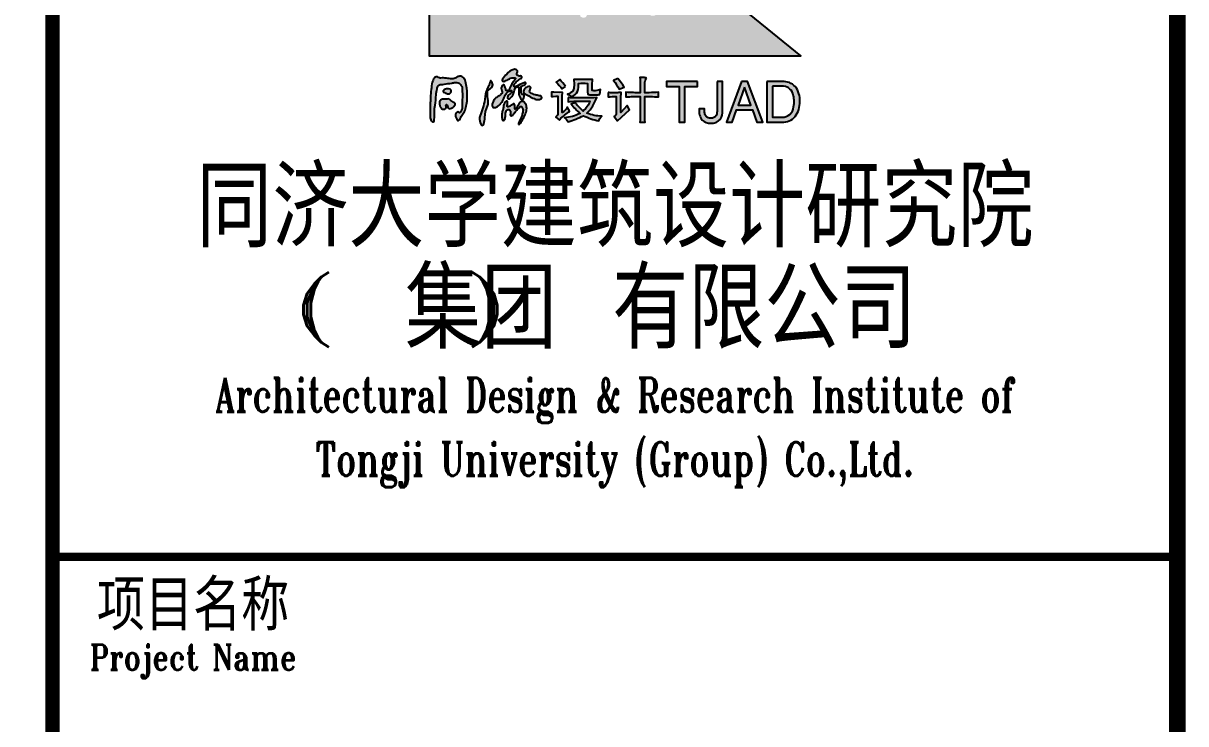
# Model space of a CAD drawing. Extents: x -345393 to -54719, y 203828 to 476815.
# Drawn here: x -223847 to -219713, y 241278 to 243769 of the extents above; entities that cross this region are included whole.
import ezdxf
from ezdxf.enums import TextEntityAlignment as Align

# ---------------------------------------------------------------- set-up
doc = ezdxf.new("R2010")
doc.units = 0
doc.header["$LTSCALE"] = 1000
doc.header["$MEASUREMENT"] = 0
doc.layers.get('0').update_dxf_attribs({"color": 252, "linetype": 'CONTINUOUS'})
doc.layers.add('图框', color=252, linetype='CONTINUOUS')
doc.styles.add('TKZ1_tjhts.shx', font='tjromant.shx', dxfattribs={"bigfont": 'tjhts.shx'})
doc.styles.add('TKZ2_tjkts.shx', font='tjromant.shx', dxfattribs={"bigfont": 'tjkts.shx'})

# ---------------------------------------------------------------- blocks, each defined once
blk = doc.blocks.new('TJAD_TK_LOGO')
at = {"layer": '图框'}
blk.add_hatch(color=256, dxfattribs=at).paths.add_polyline_path([(0.3088, 0.2387, -0.055111), (0.2978, 0.218, -0.399817), (0.2889, 0.2131, -0.15154), (0.2813, 0.2164, -0.301448), (0.2805, 0.2256, 0.010306), (0.2893, 0.248, -0.01851), (0.2158, 0.3296, -0.103184), (0.1567, 0.4231, -0.120959), (0.1559, 0.5005, 0.063512), (0.1683, 0.6375, 0.024265), (0.1633, 0.7157, -0.039016), (0.1589, 0.7586, -0.148803), (0.1672, 0.7952, -0.063522), (0.1899, 0.8185, -0.021561), (0.1991, 0.8269), (0, 0.9887), (0, 0.0136), (1.2, 0.0136), (0.9015, 0.2562, -0.02734), (0.8698, 0.2318, -0.056811), (0.8015, 0.1955, -0.043653), (0.7428, 0.1781, 0.070224), (0.7398, 0.1676, -0.155586), (0.7336, 0.1464, -0.268078), (0.7145, 0.1445, 0.046034), (0.7138, 0.1514, -0.10837), (0.7157, 0.158, 0.067272), (0.7193, 0.1723, 0.007869), (0.606, 0.1714, -0.018474), (0.519, 0.1742, 0.089356), (0.5135, 0.1595, -0.084297), (0.509, 0.1441, -0.378712), (0.4979, 0.1366, -0.129516), (0.4872, 0.1418, 0.010082), (0.4893, 0.1483, -0.06366), (0.4927, 0.1585, -0.047427), (0.496, 0.17, 0.412458), (0.4928, 0.175, 0.04646), (0.4591, 0.1791, -0.083304), (0.3984, 0.1918, -0.056916)])
h = blk.add_hatch(color=256, dxfattribs=at)
h.paths.add_polyline_path([(0.1087, -0.0549, 0.215782), (0.0955, -0.0527, 0.067417), (0.0878, -0.0572, -0.168397), (0.0723, -0.0608, -0.018722), (0.0557, -0.0587, 0.069135), (0.0371, -0.0584, -0.211583), (0.0322, -0.0571, 0.012327), (0.0271, -0.0542, 0.18165), (0.0227, -0.0546, 0.234564), (0.0145, -0.0607, 0.06939), (0.0092, -0.0773, 0.040114), (0.004, -0.1264, 0.00862), (0.0038, -0.1509, 0.034302), (0.0033, -0.1865, 0.240525), (0.0113, -0.1992, 0.151405), (0.014, -0.1995, 0.254247), (0.0165, -0.1924, 0.038225), (0.0174, -0.1663, -0.061608), (0.0194, -0.1463, 0.026815), (0.0223, -0.1127, -0.054652), (0.0257, -0.0929, -0.028262), (0.0289, -0.0835, -0.253686), (0.0385, -0.0789, 0.007206), (0.0489, -0.0782, -0.006599), (0.0729, -0.0746, 0.009999), (0.0841, -0.0723, -0.062381), (0.0934, -0.0735, -0.15567), (0.0993, -0.0771, -0.051163), (0.1052, -0.0853, -0.102101), (0.1065, -0.0911, -0.03095), (0.1072, -0.1291, 0.010088), (0.1069, -0.1503, -0.131285), (0.1038, -0.1627, -0.019629), (0.1006, -0.1683, -0.485137), (0.0962, -0.1696, 0.001583), (0.093, -0.1677, 0.165296), (0.0875, -0.1704, 0.24859), (0.0847, -0.1785, 0.066176), (0.0882, -0.1886, 0.038595), (0.0909, -0.1945, 0.378365), (0.0951, -0.1957, 0.077759), (0.1038, -0.1826, 0.016012), (0.1121, -0.17, 0.054651), (0.1183, -0.1552, 0.087206), (0.1231, -0.1116, 0.064902), (0.1173, -0.0684, 0.144064)])
h.paths.add_polyline_path([(0.0629, -0.0931), (0.0559, -0.0934), (0.0526, -0.0942), (0.0487, -0.0957), (0.0473, -0.0971), (0.0457, -0.0999, 0.333571), (0.0462, -0.1038, 0.045952), (0.0523, -0.1067, 0.064784), (0.0622, -0.1092, 0.210865), (0.0684, -0.1072, 0.127927), (0.0706, -0.102, 0.211886), (0.0696, -0.0958, 0.12013), (0.0674, -0.0941)], flags=17)
h.paths.add_polyline_path([(0.058, -0.146, -0.039434), (0.0609, -0.152, 0.054133), (0.0642, -0.1578, 0.123184), (0.0796, -0.1504, 0.140353), (0.0842, -0.1429, 0.284617), (0.0828, -0.1391, -0.012464), (0.0763, -0.135, 0.016141), (0.0639, -0.1258, -0.029736), (0.0406, -0.1269, -0.149024), (0.0367, -0.13, 0.190304), (0.0335, -0.134, 0.089845), (0.0332, -0.143, 0.171078), (0.0413, -0.1572, 0.249801), (0.0503, -0.1586, 0.378768), (0.055, -0.1529, 0.031236), (0.054, -0.1458), (0.0561, -0.1439)], flags=17)
h.paths.add_polyline_path([(0.1936, -0.0808, -0.130766), (0.1929, -0.0832, -0.049), (0.1889, -0.0904, 0.175351), (0.1867, -0.0955, 0.389375), (0.1886, -0.0971, 0.146359), (0.1966, -0.0935, 0.079034), (0.2024, -0.0886, 0.101244), (0.205, -0.0836, 0.132531), (0.2051, -0.0769, 0.067751), (0.2031, -0.0722, 0.050259), (0.1996, -0.0676, 0.454265), (0.198, -0.0678, 0.06765), (0.196, -0.0731, 0.007561)])
h.paths.add_polyline_path([(0.189, -0.104, 0.313541), (0.1862, -0.1002, 0.335576), (0.1832, -0.1018, 0.015792), (0.1784, -0.1349, -0.057755), (0.1712, -0.1608, 0.000363), (0.1628, -0.1859, 0.094511), (0.1671, -0.2072, 0.230423), (0.1705, -0.2113, 0.369117), (0.1764, -0.2058, 0.039319), (0.18, -0.1854, -0.109188), (0.1887, -0.1489, 0.00425), (0.1908, -0.1434, 0.032369), (0.1887, -0.118, -0.025515)])
h.paths.add_polyline_path([(0.251, -0.0452, 0.093827), (0.2363, -0.0633, 0.302072), (0.2373, -0.0679, 0.296548), (0.2444, -0.0681, 0.04254), (0.259, -0.0604, -0.129019), (0.2753, -0.0571, -0.117204), (0.2785, -0.0581, -0.328405), (0.2786, -0.0608, -0.051459), (0.2703, -0.0723, 0.085646), (0.2604, -0.09, 0.031903), (0.2597, -0.0932, -0.315533), (0.2562, -0.0979, -0.134544), (0.2509, -0.099, -0.408117), (0.2479, -0.0961, 0.035639), (0.2445, -0.0851, 0.084333), (0.2416, -0.0806, 0.358627), (0.239, -0.0802, 0.227473), (0.2329, -0.092, 0.148882), (0.235, -0.0994, -0.254787), (0.2358, -0.1059, -0.110418), (0.229, -0.1131, -0.032156), (0.2173, -0.1207, 0.122106), (0.2102, -0.1279, 0.074479), (0.2035, -0.1443, 0.233421), (0.2058, -0.152, 0.316166), (0.2167, -0.1523, 0.122903), (0.2315, -0.1397, 0.056501), (0.2413, -0.1246, -0.025506), (0.2474, -0.11, -0.174643), (0.2597, -0.1006, 0.004602), (0.2657, -0.0979, -0.251477), (0.2643, -0.107, -0.130218), (0.2586, -0.1116, 0.16089), (0.2539, -0.1165, 0.172735), (0.253, -0.123, 0.448793), (0.2607, -0.1246, 0.141971), (0.272, -0.1086, 0.057248), (0.2765, -0.0945, -0.334885), (0.2836, -0.0873, -0.076773), (0.2877, -0.0871, -0.545841), (0.2894, -0.0894, -0.008092), (0.2895, -0.1045, 0.139136), (0.2949, -0.1235, 0.144746), (0.301, -0.1277, 0.355116), (0.3041, -0.1263, 0.046986), (0.3064, -0.118, 0.052614), (0.3072, -0.1148, 0.237681), (0.3057, -0.1128, 0.025436), (0.3015, -0.1114, -0.354836), (0.298, -0.1075, -0.049448), (0.2968, -0.0935, -0.035628), (0.2969, -0.0883, -0.387964), (0.3001, -0.084, -0.009611), (0.3071, -0.0814, 0.187317), (0.3113, -0.0778, 0.232403), (0.3115, -0.0721, 0.143525), (0.3105, -0.0719, 0.022411), (0.2879, -0.0821, -0.00319), (0.2795, -0.086, -0.206179), (0.276, -0.0863, -0.165764), (0.2735, -0.0838, -0.217969), (0.274, -0.0802, -0.110096), (0.2841, -0.0684, -0.031862), (0.2964, -0.0594, 0.078929), (0.2994, -0.0567, 0.264707), (0.2996, -0.0548, 0.034215), (0.298, -0.0525, 0.174735), (0.2957, -0.0516, 0.001752), (0.2917, -0.0518, -0.177458), (0.2867, -0.0505, -0.140307), (0.2831, -0.0469, -0.275752), (0.2842, -0.0412, 0.167681), (0.2852, -0.035, 0.301407), (0.2787, -0.0302, 0.08311), (0.273, -0.0304, 0.130737)])
h.paths.add_polyline_path([(0.3265, -0.1185, 0.027579), (0.3434, -0.1267, 0.154526), (0.3537, -0.1275, 0.082415), (0.3631, -0.1246, 0.312986), (0.3634, -0.1187, 0.221824), (0.3602, -0.1161, 0.031656), (0.355, -0.1158, -0.00721), (0.3422, -0.1122, -0.071904), (0.3274, -0.106, -0.267193), (0.324, -0.1005, -0.023267), (0.3278, -0.0922, 0.395574), (0.3247, -0.0851, 0.188464), (0.3166, -0.0869, 0.051998), (0.3107, -0.0902, 0.108508), (0.3062, -0.0972, 0.200123), (0.3045, -0.1041, 0.191616), (0.3078, -0.1086, -0.01282)])
h.paths.add_polyline_path([(0.3061, -0.1345, 0.188222), (0.2987, -0.1344, 0.20573), (0.2909, -0.1393, 0.018376), (0.2852, -0.1492, -0.117409), (0.2773, -0.1592, -0.060927), (0.2765, -0.1465, 0.215117), (0.2745, -0.1419, 0.470033), (0.2699, -0.1433, -0.045545), (0.2616, -0.1486, -0.074224), (0.2553, -0.1514, -0.568137), (0.252, -0.1485, -0.07678), (0.2526, -0.1441, 0.100197), (0.2529, -0.1346, 0.387299), (0.2502, -0.1327, 0.118665), (0.2478, -0.1338, 0.185429), (0.2406, -0.1469, -0.018374), (0.2387, -0.1583, 0.026924), (0.2355, -0.1694, -0.013447), (0.2349, -0.18, 0.097057), (0.2361, -0.1921, 0.277047), (0.2398, -0.1951, 0.192921), (0.2429, -0.1932, 0.125735), (0.2464, -0.1796, -0.084178), (0.2486, -0.1648, -0.292454), (0.2566, -0.1598, -0.427415), (0.2627, -0.1662, -0.039723), (0.2621, -0.1773, 0.744354), (0.2674, -0.1794, 0.173973), (0.2753, -0.1721, -0.079593), (0.2831, -0.1615, 0.037997), (0.2923, -0.1518, -0.536451), (0.3002, -0.1519, -0.220641), (0.3027, -0.1657, -0.033334), (0.3, -0.1785, -0.02197), (0.2922, -0.1962, -0.036413), (0.288, -0.2042, 0.059035), (0.2879, -0.2046, 0.221247), (0.2894, -0.2077, 0.229092), (0.2907, -0.2079, 0.104052), (0.2938, -0.2056, 0.039622), (0.3034, -0.1893, 0.031663), (0.3116, -0.1728, 0.083922), (0.3151, -0.1559, 0.095464), (0.3114, -0.1418, 0.118136)])
h.paths.add_polyline_path([(0.4291, -0.0935), (0.4405, -0.0853, 0.028783), (0.4221, -0.0627), (0.4102, -0.0715, -0.06685)])
h.paths.add_polyline_path([(0.4215, -0.1047), (0.4022, -0.1042), (0.3969, -0.1036), (0.3948, -0.1036), (0.3948, -0.1181), (0.4007, -0.1176), (0.4092, -0.1169), (0.4158, -0.1168), (0.4158, -0.1709, -0.223037), (0.4102, -0.1829, -0.003297), (0.4095, -0.1842), (0.42, -0.1936, 0.201777), (0.4221, -0.1917, -0.033526), (0.4536, -0.1659, -0.02738), (0.4473, -0.1527, -0.067274), (0.4298, -0.1697, -0.004515), (0.43, -0.112, -0.051491), (0.4312, -0.1036)])
h.paths.add_polyline_path([(0.4681, -0.0776), (0.4676, -0.0915, -0.202539), (0.4614, -0.1024, -0.066868), (0.4473, -0.1105, -0.101276), (0.4613, -0.1193, 0.145344), (0.4788, -0.1017, 0.140249), (0.4824, -0.0753, -0.003162), (0.5118, -0.0753, -0.016144), (0.5113, -0.0906, 0.052901), (0.5122, -0.1087, 0.214665), (0.5146, -0.1118, 0.093296), (0.5153, -0.1118, 0.137117), (0.5238, -0.1126, 0.000424), (0.5373, -0.1123, 0.022294), (0.5517, -0.1112), (0.5538, -0.0948), (0.5502, -0.0961), (0.5458, -0.0974), (0.5419, -0.0985), (0.5363, -0.0994), (0.5323, -0.0995), (0.5266, -0.0985), (0.5261, -0.0963), (0.5266, -0.0805), (0.5279, -0.0627), (0.5208, -0.0631), (0.5109, -0.0633), (0.4981, -0.0633), (0.4859, -0.0633), (0.4771, -0.0632), (0.4669, -0.0627)])
h.paths.add_polyline_path([(0.5056, -0.1225, -0.002263), (0.4652, -0.1224, -0.028919), (0.4487, -0.1207), (0.4487, -0.1351), (0.4568, -0.134), (0.467, -0.1332, -0.001197), (0.5012, -0.1332, 0.000411), (0.5195, -0.1332, -0.117897), (0.4977, -0.1647, -0.081518), (0.4732, -0.1382), (0.4592, -0.142, 0.067412), (0.4873, -0.1722, -0.099344), (0.4368, -0.1867, -0.117302), (0.4487, -0.1993, 0.051291), (0.4985, -0.1798, 0.052048), (0.5475, -0.1968, -0.102524), (0.5573, -0.1817, -0.086164), (0.5097, -0.1716, 0.112398), (0.5412, -0.1212, -0.018709)])
h.paths.add_polyline_path([(0.6036, -0.1181), (0.6036, -0.1747, -0.094232), (0.598, -0.1829), (0.6085, -0.1968), (0.647, -0.1609), (0.64, -0.147), (0.619, -0.1691), (0.619, -0.1241, -0.058001), (0.6207, -0.1057, 0.319569), (0.6199, -0.1049, 0.045142), (0.6064, -0.1062, 0.020451), (0.5944, -0.1061, -0.034776), (0.5777, -0.1049), (0.5777, -0.1193, -0.030546)])
h.paths.add_polyline_path([(0.6099, -0.0601), (0.5952, -0.0664, -0.049542), (0.6141, -0.0941), (0.6302, -0.0872, 0.030356)])
h.paths.add_polyline_path([(0.6595, -0.1054, -0.019379), (0.6351, -0.1042), (0.6351, -0.1193, -0.02608), (0.6603, -0.1181), (0.682, -0.1181), (0.682, -0.1729, -0.021278), (0.6806, -0.2012), (0.6974, -0.2012, -0.017067), (0.6967, -0.1716), (0.6967, -0.1181), (0.7148, -0.1181, -0.024313), (0.7409, -0.1193), (0.7409, -0.1042, -0.018656), (0.7103, -0.1055), (0.6967, -0.1055), (0.6967, -0.0765, -0.143011), (0.7016, -0.0589, 0.162811), (0.697, -0.0572, 0.035376), (0.6847, -0.0564, 0.004148), (0.6806, -0.0564, -0.046173), (0.6819, -0.0675, -0.00345), (0.682, -0.1055, -0.001359)])
h.paths.add_polyline_path([(0.7665, -0.0695), (0.7665, -0.0854), (0.8078, -0.0854), (0.8078, -0.2004), (0.8257, -0.2004), (0.8257, -0.0854), (0.867, -0.0854), (0.867, -0.0695)])
h.paths.add_polyline_path([(0.9301, -0.1569, -0.040499), (0.9291, -0.1744, -0.3078), (0.915, -0.1875, -0.189438), (0.8973, -0.1845, -0.186489), (0.89, -0.1721, -0.07743), (0.8894, -0.158), (0.8723, -0.158, 0.198241), (0.8816, -0.1938, 0.214326), (0.9098, -0.2039, 0.249549), (0.9415, -0.1907, 0.135294), (0.948, -0.1641), (0.948, -0.0695), (0.9301, -0.0695)])
h.paths.add_polyline_path([(1.0285, -0.0695), (1.0088, -0.0695), (0.9602, -0.2004), (0.9786, -0.2004), (0.9926, -0.1613), (1.0441, -0.1613), (1.0579, -0.2004), (1.0772, -0.2004)])
h.paths.add_polyline_path([(1.0186, -0.0882), (1.0389, -0.146), (0.9981, -0.146)], flags=16)
h.paths.add_polyline_path([(1.0908, -0.0695), (1.0908, -0.2004), (1.1399, -0.2004, 0.229129), (1.182, -0.1827, 0.179316), (1.1971, -0.1343, 0.181564), (1.1826, -0.0858, 0.220204), (1.1406, -0.0695)])
h.paths.add_polyline_path([(1.1086, -0.0846), (1.1391, -0.0846, -0.337188), (1.1746, -0.1078, -0.124189), (1.1773, -0.1517, -0.40123), (1.1391, -0.1844), (1.1086, -0.1844)], flags=16)
for points in [[(0, 0.9887), (0, 0.0136), (1.2, 0.0136)], [(0.867, -0.0695), (0.7665, -0.0695), (0.7665, -0.0854), (0.8078, -0.0854), (0.8078, -0.2004), (0.8257, -0.2004), (0.8257, -0.0854), (0.867, -0.0854)], [(1.0088, -0.0695), (0.9602, -0.2004), (0.9786, -0.2004), (0.9926, -0.1613), (1.0441, -0.1613), (1.0579, -0.2004), (1.0772, -0.2004), (1.0285, -0.0695)], [(1.0186, -0.0882), (0.9981, -0.146), (1.0389, -0.146)]]:
    blk.add_lwpolyline(points, close=True, dxfattribs=at)
for points in [[(0.273, -0.0304, 0.130737), (0.251, -0.0452, 0.088699), (0.2369, -0.0622, 0.387064), (0.2373, -0.0679, 0.296548), (0.2444, -0.0681, 0.04254), (0.259, -0.0604, -0.129019), (0.2753, -0.0571, -0.117204), (0.2785, -0.0581, -0.328405), (0.2786, -0.0608, -0.051459), (0.2703, -0.0723, 0.085646), (0.2604, -0.09, 0.042347), (0.2595, -0.0943, -0.257362), (0.2562, -0.0979, -0.134544), (0.2509, -0.099, -0.408117), (0.2479, -0.0961, 0.033303), (0.2447, -0.0858, 0.096312), (0.2416, -0.0806, 0.428215), (0.2386, -0.0805, 0.197066), (0.233, -0.0907, 0.173607), (0.235, -0.0994, -0.254787), (0.2358, -0.1059, -0.110418), (0.229, -0.1131, -0.032156), (0.2173, -0.1207, 0.123756), (0.2101, -0.1281, 0.067355), (0.2039, -0.1428, 0.278531), (0.2058, -0.152, 0.316166), (0.2167, -0.1523, 0.122903), (0.2315, -0.1397, 0.056501), (0.2413, -0.1246, -0.025506), (0.2474, -0.11, -0.174643), (0.2597, -0.1006, 0.004602), (0.2657, -0.0979, -0.251477), (0.2643, -0.107, -0.130218), (0.2586, -0.1116, 0.16089), (0.2539, -0.1165, 0.172735), (0.253, -0.123, 0.448793), (0.2607, -0.1246, 0.141971), (0.272, -0.1086, 0.060529), (0.2766, -0.0936, -0.306995), (0.2836, -0.0873, -0.076773), (0.2877, -0.0871, -0.332365), (0.2894, -0.0882, -0.00874), (0.2895, -0.1045, 0.139136), (0.2949, -0.1235, 0.144746), (0.301, -0.1277, 0.411443), (0.3043, -0.1258, 0.044065), (0.3064, -0.118, 0.052614), (0.3072, -0.1148, 0.288852), (0.3052, -0.1126, 0.027434), (0.3007, -0.1112, -0.22073), (0.2982, -0.1087, -0.053716), (0.2968, -0.0935, -0.048058), (0.2971, -0.0866, -0.264203), (0.3001, -0.084, -0.009366), (0.3069, -0.0815, 0.189138), (0.3112, -0.0779, 0.23794), (0.3115, -0.0721, 0.298753), (0.3095, -0.0723, 0.021447), (0.2879, -0.0821, -0.00319), (0.2795, -0.086, -0.206179), (0.276, -0.0863, -0.165764), (0.2735, -0.0838, -0.217969), (0.274, -0.0802, -0.110096), (0.2841, -0.0684, -0.031862), (0.2964, -0.0594, 0.078929), (0.2994, -0.0567, 0.347861), (0.2993, -0.0542, 0.026782), (0.298, -0.0525, 0.206765), (0.2952, -0.0516, 0.001894), (0.291, -0.0518, -0.151169), (0.2867, -0.0505, -0.140307), (0.2831, -0.0469, -0.275752), (0.2842, -0.0412, 0.167681), (0.2852, -0.035, 0.301407), (0.2787, -0.0302, 0.08311)], [(0.0841, -0.0723, -0.064608), (0.0938, -0.0736, -0.148081), (0.0993, -0.0771, -0.051163), (0.1052, -0.0853, -0.102101), (0.1065, -0.0911, -0.03095), (0.1072, -0.1291, 0.010316), (0.1069, -0.1508, -0.114991), (0.1044, -0.1617, -0.026322), (0.0999, -0.1693, -0.36855), (0.0962, -0.1696, 0.001583), (0.093, -0.1677, 0.165296), (0.0875, -0.1704, 0.284311), (0.085, -0.1796, 0.058684), (0.0882, -0.1886, 0.035482), (0.0906, -0.194, 0.42388), (0.0951, -0.1957, 0.077759), (0.1038, -0.1826, 0.016012), (0.1121, -0.17, 0.060529), (0.1188, -0.1536, 0.083781), (0.1231, -0.1116, 0.063229), (0.1176, -0.0695, 0.154163), (0.1087, -0.0549, 0.215782), (0.0955, -0.0527, 0.067417), (0.0878, -0.0572, -0.15511), (0.0736, -0.0609, -0.020128), (0.0557, -0.0587, 0.069135), (0.0371, -0.0584, -0.152007), (0.0334, -0.0579, 0.015393), (0.0271, -0.0542, 0.18165), (0.0227, -0.0546, 0.24442), (0.0143, -0.0611, 0.067673), (0.0092, -0.0773, 0.040114), (0.004, -0.1264, 0.00862), (0.0038, -0.1509, 0.034302), (0.0033, -0.1865, 0.219688), (0.0102, -0.1985, 0.224662), (0.014, -0.1995, 0.254247), (0.0165, -0.1924, 0.038225), (0.0174, -0.1663, -0.061608), (0.0194, -0.1463, 0.026815), (0.0223, -0.1127, -0.054652), (0.0257, -0.0929, -0.028262), (0.0289, -0.0835, -0.253686), (0.0385, -0.0789, 0.007206), (0.0489, -0.0782, -0.006599), (0.0729, -0.0746, 0.009999)], [(0.5517, -0.1112), (0.5538, -0.0948), (0.5502, -0.0961), (0.5458, -0.0974), (0.5419, -0.0985), (0.5363, -0.0994), (0.5323, -0.0995), (0.5283, -0.0988), (0.5265, -0.0979), (0.5263, -0.0971), (0.5261, -0.0954), (0.5266, -0.0805), (0.5279, -0.0627), (0.5208, -0.0631), (0.5109, -0.0633), (0.4981, -0.0633), (0.4859, -0.0633), (0.4771, -0.0632), (0.4669, -0.0627), (0.4681, -0.0776), (0.4676, -0.0915, -0.202539), (0.4614, -0.1024, -0.066868), (0.4473, -0.1105, -0.101276), (0.4613, -0.1193, 0.145344), (0.4788, -0.1017, 0.140249), (0.4824, -0.0753, -0.003162), (0.5118, -0.0753), (0.5118, -0.0753, -0.016144), (0.5113, -0.0906, 0.050777), (0.5121, -0.108, 0.255064), (0.5146, -0.1118, 0.093296), (0.5153, -0.1118, 0.137117), (0.5238, -0.1126, 0.000424), (0.5373, -0.1123, 0.022294)], [(0.9301, -0.0695), (0.9301, -0.1569, -0.040499), (0.9291, -0.1744, -0.3078), (0.915, -0.1875, -0.189438), (0.8973, -0.1845, -0.186489), (0.89, -0.1721, -0.07743), (0.8894, -0.158), (0.8723, -0.158, 0.198241), (0.8816, -0.1938, 0.214326), (0.9098, -0.2039, 0.249549), (0.9415, -0.1907, 0.135294), (0.948, -0.1641), (0.948, -0.0695)], [(1.0908, -0.0695), (1.0908, -0.2004), (1.1399, -0.2004, 0.229129), (1.182, -0.1827, 0.179316), (1.1971, -0.1343, 0.181564), (1.1826, -0.0858, 0.220204), (1.1406, -0.0695)], [(0.5777, -0.1049), (0.5777, -0.1193, -0.030546), (0.6036, -0.1181), (0.6036, -0.1747, -0.094232), (0.598, -0.1829), (0.6085, -0.1968), (0.647, -0.1609), (0.64, -0.147), (0.619, -0.1691), (0.619, -0.1241, -0.055814), (0.6205, -0.1063, 0.652499), (0.6196, -0.1049, 0.044194), (0.6064, -0.1062, 0.020451), (0.5944, -0.1061, -0.034776)], [(1.1086, -0.0846), (1.1086, -0.1844), (1.1391, -0.1844, 0.40123), (1.1773, -0.1517, 0.124189), (1.1746, -0.1078, 0.337188), (1.1391, -0.0846)]]:
    blk.add_lwpolyline(points, format="xyb", close=True, dxfattribs=at)
for points in [[(0.1979, -0.068, 0.064778), (0.196, -0.0731, 0.007561), (0.1936, -0.0808, -0.130766), (0.1929, -0.0832, -0.049), (0.1889, -0.0904, 0.145283), (0.1868, -0.0946, 0.551757), (0.1886, -0.0971, 0.146359), (0.1966, -0.0935, 0.079034), (0.2024, -0.0886, 0.101244), (0.205, -0.0836, 0.132531), (0.2051, -0.0769, 0.09128), (0.2022, -0.0707, 0.033188), (0.1998, -0.0677, 0.58845), (0.1979, -0.068, 1.283189)], [(0.4405, -0.0853, 0.028783), (0.4221, -0.0627), (0.4102, -0.0715, -0.06685), (0.4291, -0.0935), (0.4405, -0.0853)], [(0.6099, -0.0601), (0.5952, -0.0664, -0.049542), (0.6141, -0.0941), (0.6302, -0.0872, 0.030356), (0.6099, -0.0601, -0.367543)], [(0.7016, -0.0589, 0.162811), (0.697, -0.0572, 0.035376), (0.6847, -0.0564, 0.004148), (0.6806, -0.0564, -0.046173), (0.6819, -0.0675, -0.00345), (0.682, -0.1055, -0.001359), (0.6595, -0.1054, -0.019379), (0.6351, -0.1042), (0.6351, -0.1193, -0.02608), (0.6603, -0.1181), (0.682, -0.1181), (0.682, -0.1729, -0.021278), (0.6806, -0.2012), (0.6974, -0.2012, -0.017067), (0.6967, -0.1716), (0.6967, -0.1181), (0.7151, -0.1181, -0.024106), (0.7409, -0.1193), (0.7409, -0.1042, -0.018656), (0.7103, -0.1055), (0.6967, -0.1055), (0.6967, -0.0765, -0.143011), (0.7016, -0.0589, -0.556347)], [(0.0674, -0.0941), (0.0629, -0.0931), (0.0559, -0.0934), (0.0526, -0.0942), (0.0487, -0.0957), (0.0473, -0.0971), (0.0457, -0.0999), (0.0457, -0.0999, 0.333571), (0.0462, -0.1038, 0.045952), (0.0523, -0.1067, 0.064784), (0.0622, -0.1092, 0.210865), (0.0684, -0.1072, 0.127927), (0.0706, -0.102, 0.211886), (0.0696, -0.0958, 0.12013), (0.0674, -0.0941, 0.205248)], [(0.1832, -0.1018, 0.015792), (0.1784, -0.1349, -0.057755), (0.1712, -0.1608, 0.000363), (0.1628, -0.1859, 0.094511), (0.1671, -0.2072, 0.230423), (0.1705, -0.2113, 0.369117), (0.1764, -0.2058, 0.039319), (0.18, -0.1854, -0.109188), (0.1887, -0.1489, 0.00425), (0.1908, -0.1434, 0.032369), (0.1887, -0.118, -0.024093), (0.189, -0.1048, 0.365167), (0.1862, -0.1002, 0.335576), (0.1832, -0.1018, -4.82272)], [(0.324, -0.1005, -0.023267), (0.3278, -0.0922, 0.395574), (0.3247, -0.0851, 0.188464), (0.3166, -0.0869, 0.051998), (0.3107, -0.0902, 0.108508), (0.3062, -0.0972, 0.200123), (0.3045, -0.1041, 0.239968), (0.3091, -0.1093, -0.011966), (0.3265, -0.1185, 0.026796), (0.3429, -0.1265, 0.16248), (0.3537, -0.1275, 0.082415), (0.3631, -0.1246, 0.312986), (0.3634, -0.1187, 0.221824), (0.3602, -0.1161, 0.031656), (0.355, -0.1158, -0.00721), (0.3422, -0.1122, -0.071904), (0.3274, -0.106, -0.267193), (0.324, -0.1005, -1.034673)], [(0.4312, -0.1036), (0.4215, -0.1047), (0.4022, -0.1042), (0.3969, -0.1036), (0.3948, -0.1036), (0.3948, -0.1036), (0.3948, -0.1181), (0.4007, -0.1176), (0.4092, -0.1169), (0.4158, -0.1168), (0.4158, -0.171, -0.221898), (0.4102, -0.1829, -0.003297), (0.4095, -0.1842), (0.42, -0.1936, 0.201777), (0.4221, -0.1917, -0.033526), (0.4536, -0.1659, -0.02738), (0.4473, -0.1527, -0.067274), (0.4298, -0.1697, -0.004515), (0.43, -0.112, -0.051491), (0.4312, -0.1036, 1.276431)], [(0.0406, -0.1269), (0.0406, -0.1269, -0.149024), (0.0367, -0.13, 0.190304), (0.0335, -0.134, 0.089845), (0.0332, -0.143, 0.171078), (0.0413, -0.1572, 0.249801), (0.0503, -0.1586, 0.403637), (0.0549, -0.1524, 0.029133), (0.054, -0.1458), (0.0561, -0.1439), (0.058, -0.146, -0.039434), (0.0609, -0.152, 0.054133), (0.0642, -0.1578, 0.123184), (0.0796, -0.1504, 0.129726), (0.084, -0.1436, 0.403849), (0.0819, -0.1386, -0.010847), (0.0763, -0.135, 0.016141), (0.0639, -0.1258, -0.029736), (0.0406, -0.1269, 49.864195)], [(0.2478, -0.1338, 0.185682), (0.2406, -0.1469, -0.018341), (0.2387, -0.1583, 0.026924), (0.2355, -0.1694, -0.013447), (0.2349, -0.18, 0.093363), (0.236, -0.1917, 0.304335), (0.2398, -0.1951, 0.291554), (0.2438, -0.1916, 0.117574), (0.2464, -0.1787, -0.079063), (0.2486, -0.1648, -0.300592), (0.2569, -0.1598, -0.368552), (0.2626, -0.1652, -0.043209), (0.2621, -0.1773, 0.744354), (0.2674, -0.1794, 0.177438), (0.2754, -0.1719, -0.078291), (0.2831, -0.1615, 0.039946), (0.2927, -0.1512, -0.451499), (0.2998, -0.1514, -0.230308), (0.3027, -0.1657, -0.033334), (0.3, -0.1785, -0.02197), (0.2922, -0.1962, -0.034481), (0.2883, -0.2038, 0.327695), (0.2882, -0.2061, 0.128468), (0.2894, -0.2077, 0.229092), (0.2907, -0.2079, 0.151567), (0.2948, -0.2041, 0.035943), (0.3034, -0.1893, 0.031663), (0.3116, -0.1728, 0.083922), (0.3151, -0.1559, 0.095464), (0.3114, -0.1418, 0.118136), (0.3061, -0.1345, 0.188222), (0.2987, -0.1344, 0.20573), (0.2909, -0.1393, 0.021251), (0.2844, -0.1508, -0.101043), (0.2773, -0.1592, -0.060927), (0.2765, -0.1465, 0.215117), (0.2745, -0.1419, 0.470033), (0.2699, -0.1433, -0.045545), (0.2616, -0.1486, -0.074224), (0.2553, -0.1514, -0.417651), (0.2521, -0.1497, -0.097649), (0.2526, -0.1441, 0.097114), (0.253, -0.1349, 0.421439), (0.2502, -0.1327, 0.118665), (0.2478, -0.1338, 0.480434)], [(0.4487, -0.1206), (0.4487, -0.1351), (0.4568, -0.134), (0.467, -0.1332, -0.001197), (0.5012, -0.1332, 0.000411), (0.5195, -0.1332, -0.117897), (0.4977, -0.1647, -0.081518), (0.4732, -0.1382), (0.4592, -0.142, 0.067412), (0.4873, -0.1722, -0.099344), (0.4368, -0.1867, -0.117302), (0.4487, -0.1993, 0.051291), (0.4985, -0.1798, 0.052048), (0.5475, -0.1968, -0.102524), (0.5573, -0.1817, -0.086164), (0.5097, -0.1716, 0.112398), (0.5412, -0.1212, -0.018709), (0.5056, -0.1225, -0.002263), (0.4652, -0.1224, -0.029288), (0.4485, -0.1206, -12.247816)]]:
    blk.add_lwpolyline(points, format="xyb", dxfattribs=at)
at = {"layer": '图框', "style": 'TKZ1_tjhts.shx'}
for s, height, p in [('同济大学建筑设计研究院', 0.258835, (0.6, -0.4754)), (' 集团 有限公司', 0.25884, (0.6594, -0.8031))]:
    blk.add_text(s, height=height, dxfattribs=at).set_placement(p, align=Align.MIDDLE_CENTER)
at = {"layer": '图框', "style": 'TKZ1_tjhts.shx', "width": 1.7}
blk.add_text('(  )', height=0.15893, dxfattribs=at).set_placement((-0.44, -0.8747))
at = {"layer": '图框', "style": 'TKZ1_tjhts.shx', "width": 0.7}
for s, p in [('Architectural Design & Research Institute of', (0.6, -1.0814)), ('Tongji University (Group) Co.,Ltd.', (0.6, -1.2887))]:
    blk.add_text(s, height=0.108983, dxfattribs=at).set_placement(p, align=Align.MIDDLE_CENTER)

msp = doc.modelspace()

# ---------------------------------------------------------------- linework, layer by layer
at = {"const_width": 50}
msp.add_lwpolyline([(-223742.68185, 255372.36281), (-223742.68185, 226672.36292)], dxfattribs=at)
at = {"layer": '图框', "const_width": 60}
msp.add_lwpolyline([(-219742.68185, 255372.36281), (-260042.68185, 255372.36281), (-260042.68185, 226672.36281), (-219742.68185, 226672.36281)], close=True, dxfattribs=at)
at = {"layer": '图框', "const_width": 30}
msp.add_lwpolyline([(-223742.68185, 241872.36281), (-219742.68185, 241872.36281)], dxfattribs=at)

# ---------------------------------------------------------------- block references
at = {"color": 1, "xscale": 1101.085660237994, "yscale": 1101.085660237994, "zscale": 1101.085660237979}
msp.add_blockref('TJAD_TK_LOGO', (-222403.33325, 243638.66593), dxfattribs=at)

# ---------------------------------------------------------------- texts
at = {"style": 'TKZ2_tjkts.shx'}
msp.add_text('项目名称', height=180, dxfattribs=at).set_placement((-223242.68185, 241699.73903), align=Align.MIDDLE_CENTER)
at = {"style": 'TKZ2_tjkts.shx', "width": 0.8}
msp.add_text('Project Name', height=90, dxfattribs=at).set_placement((-223242.68185, 241514.75185), align=Align.MIDDLE_CENTER)

doc.saveas('drawing.dxf')
